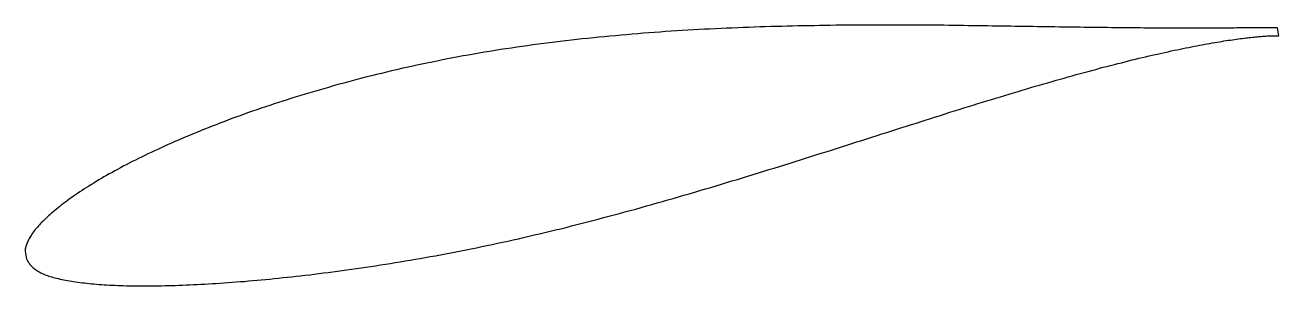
# Model space of a CAD drawing. Header units: metres. Extents: x -37 to 75, y -9 to 14.
import ezdxf

# ---------------------------------------------------------------- set-up
doc = ezdxf.new("R2010")
doc.units = ezdxf.units.M

msp = doc.modelspace()

# ---------------------------------------------------------------- linework, layer by layer
msp.add_lwpolyline([(74.48, 13.76), (74.48, 13.76), (74.47, 13.76), (74.46, 13.76), (74.44, 13.76), (74.42, 13.76), (74.4, 13.77), (74.37, 13.77), (74.34, 13.77), (74.3, 13.77), (74.26, 13.77), (74.21, 13.77), (74.16, 13.77), (74.11, 13.77), (74.05, 13.77), (73.98, 13.77), (73.92, 13.77), (73.84, 13.78), (73.77, 13.78), (73.69, 13.78), (73.6, 13.78), (73.51, 13.78), (73.42, 13.78), (73.32, 13.78), (73.22, 13.77), (73.11, 13.77), (73, 13.77), (72.89, 13.77), (72.77, 13.77), (72.65, 13.77), (72.52, 13.77), (72.39, 13.77), (72.25, 13.77), (72.11, 13.77), (71.97, 13.77), (71.82, 13.76), (71.67, 13.76), (71.51, 13.76), (71.35, 13.76), (71.18, 13.76), (71.01, 13.76), (70.84, 13.76), (70.66, 13.75), (70.48, 13.75), (70.3, 13.75), (70.11, 13.75), (69.91, 13.75), (69.72, 13.75), (69.51, 13.75), (69.31, 13.74), (69.1, 13.74), (68.88, 13.74), (68.67, 13.74), (68.45, 13.74), (68.22, 13.74), (67.99, 13.74), (67.76, 13.74), (67.52, 13.74), (67.28, 13.74), (67.03, 13.74), (66.79, 13.74), (66.53, 13.74), (66.28, 13.74), (66.02, 13.74), (65.75, 13.74), (65.49, 13.74), (65.21, 13.74), (64.94, 13.74), (64.66, 13.74), (64.38, 13.74), (64.09, 13.74), (63.8, 13.75), (63.51, 13.75), (63.21, 13.75), (62.91, 13.75), (62.61, 13.75), (62.3, 13.76), (61.99, 13.76), (61.68, 13.76), (61.36, 13.77), (61.04, 13.77), (60.71, 13.77), (60.38, 13.77), (60.05, 13.78), (59.72, 13.78), (59.38, 13.79), (59.04, 13.79), (58.7, 13.79), (58.35, 13.8), (58, 13.8), (57.64, 13.81), (57.29, 13.81), (56.93, 13.82), (56.56, 13.82), (56.2, 13.83), (55.83, 13.83), (55.46, 13.84), (55.08, 13.84), (54.7, 13.85), (54.32, 13.86), (53.94, 13.86), (53.55, 13.87), (53.16, 13.87), (52.77, 13.88), (52.38, 13.89), (51.98, 13.89), (51.58, 13.9), (51.18, 13.9), (50.77, 13.91), (50.36, 13.92), (49.95, 13.92), (49.54, 13.93), (49.12, 13.93), (48.71, 13.94), (48.29, 13.95), (47.86, 13.95), (47.44, 13.96), (47.01, 13.96), (46.58, 13.97), (46.15, 13.97), (45.72, 13.98), (45.28, 13.98), (44.84, 13.99), (44.4, 13.99), (43.96, 13.99), (43.51, 14), (43.07, 14), (42.62, 14), (42.17, 14.01), (41.72, 14.01), (41.26, 14.01), (40.81, 14.01), (40.35, 14.01), (39.89, 14.01), (39.43, 14.01), (38.97, 14.01), (38.51, 14.01), (38.04, 14.01), (37.57, 14.01), (37.11, 14.01), (36.64, 14), (36.17, 14), (35.69, 14), (35.22, 13.99), (34.74, 13.98), (34.27, 13.98), (33.79, 13.97), (33.31, 13.96), (32.83, 13.96), (32.35, 13.95), (31.87, 13.94), (31.39, 13.93), (30.9, 13.92), (30.42, 13.9), (29.93, 13.89), (29.45, 13.88), (28.96, 13.86), (28.47, 13.85), (27.98, 13.83), (27.49, 13.81), (27, 13.79), (26.51, 13.77), (26.02, 13.75), (25.53, 13.73), (25.04, 13.71), (24.54, 13.69), (24.05, 13.66), (23.56, 13.64), (23.07, 13.61), (22.57, 13.58), (22.08, 13.55), (21.58, 13.52), (21.09, 13.49), (20.59, 13.46), (20.1, 13.43), (19.61, 13.39), (19.11, 13.36), (18.62, 13.32), (18.12, 13.28), (17.63, 13.24), (17.13, 13.2), (16.64, 13.16), (16.15, 13.12), (15.65, 13.07), (15.16, 13.03), (14.67, 12.98), (14.18, 12.93), (13.69, 12.88), (13.19, 12.83), (12.7, 12.78), (12.21, 12.73), (11.73, 12.67), (11.24, 12.62), (10.75, 12.56), (10.26, 12.5), (9.78, 12.44), (9.29, 12.38), (8.81, 12.31), (8.32, 12.25), (7.84, 12.18), (7.36, 12.11), (6.88, 12.04), (6.4, 11.97), (5.92, 11.9), (5.44, 11.83), (4.96, 11.75), (4.49, 11.67), (4.02, 11.6), (3.54, 11.52), (3.07, 11.43), (2.6, 11.35), (2.13, 11.27), (1.67, 11.18), (1.2, 11.09), (0.74, 11.01), (0.28, 10.92), (-0.18, 10.82), (-0.64, 10.73), (-1.1, 10.64), (-1.56, 10.54), (-2.01, 10.44), (-2.46, 10.34), (-2.91, 10.24), (-3.36, 10.14), (-3.81, 10.04), (-4.26, 9.94), (-4.7, 9.83), (-5.14, 9.72), (-5.58, 9.62), (-6.02, 9.51), (-6.45, 9.4), (-6.89, 9.29), (-7.32, 9.18), (-7.75, 9.06), (-8.17, 8.95), (-8.6, 8.83), (-9.02, 8.72), (-9.44, 8.6), (-9.86, 8.48), (-10.27, 8.36), (-10.69, 8.24), (-11.1, 8.12), (-11.51, 8), (-11.91, 7.88), (-12.32, 7.75), (-12.72, 7.63), (-13.12, 7.51), (-13.51, 7.38), (-13.91, 7.26), (-14.3, 7.13), (-14.69, 7), (-15.07, 6.87), (-15.46, 6.75), (-15.84, 6.62), (-16.22, 6.49), (-16.59, 6.36), (-16.97, 6.23), (-17.33, 6.09), (-17.7, 5.96), (-18.07, 5.83), (-18.43, 5.7), (-18.79, 5.56), (-19.14, 5.43), (-19.49, 5.3), (-19.84, 5.16), (-20.19, 5.03), (-20.53, 4.89), (-20.87, 4.76), (-21.21, 4.62), (-21.55, 4.48), (-21.88, 4.35), (-22.21, 4.21), (-22.53, 4.07), (-22.85, 3.94), (-23.17, 3.8), (-23.49, 3.66), (-23.8, 3.53), (-24.11, 3.39), (-24.41, 3.25), (-24.71, 3.11), (-25.01, 2.97), (-25.31, 2.84), (-25.6, 2.7), (-25.89, 2.56), (-26.18, 2.42), (-26.46, 2.29), (-26.74, 2.15), (-27.01, 2.01), (-27.28, 1.88), (-27.55, 1.74), (-27.82, 1.6), (-28.08, 1.47), (-28.33, 1.33), (-28.59, 1.19), (-28.84, 1.06), (-29.08, 0.92), (-29.33, 0.79), (-29.57, 0.65), (-29.8, 0.52), (-30.03, 0.38), (-30.26, 0.25), (-30.49, 0.11), (-30.71, -0.02), (-30.92, -0.15), (-31.14, -0.29), (-31.35, -0.42), (-31.55, -0.55), (-31.75, -0.68), (-31.95, -0.81), (-32.15, -0.94), (-32.34, -1.07), (-32.52, -1.2), (-32.7, -1.33), (-32.88, -1.46), (-33.06, -1.59), (-33.23, -1.72), (-33.4, -1.84), (-33.56, -1.97), (-33.72, -2.1), (-33.87, -2.22), (-34.02, -2.34), (-34.17, -2.46), (-34.31, -2.58), (-34.45, -2.7), (-34.59, -2.82), (-34.72, -2.94), (-34.85, -3.06), (-34.97, -3.17), (-35.09, -3.29), (-35.21, -3.4), (-35.32, -3.51), (-35.43, -3.62), (-35.53, -3.73), (-35.63, -3.84), (-35.72, -3.95), (-35.82, -4.05), (-35.9, -4.16), (-35.99, -4.26), (-36.07, -4.37), (-36.14, -4.47), (-36.21, -4.57), (-36.28, -4.67), (-36.34, -4.77), (-36.4, -4.87), (-36.45, -4.96), (-36.5, -5.06), (-36.55, -5.15), (-36.59, -5.24), (-36.63, -5.33), (-36.66, -5.42), (-36.69, -5.51), (-36.72, -5.59), (-36.74, -5.67), (-36.76, -5.75), (-36.78, -5.82), (-36.79, -5.89), (-36.8, -5.95), (-36.8, -6), (-36.81, -6.04), (-36.81, -6.07), (-36.68, -6.78), (-36.68, -6.78), (-36.67, -6.8), (-36.65, -6.82), (-36.63, -6.86), (-36.6, -6.91), (-36.57, -6.97), (-36.53, -7.04), (-36.48, -7.11), (-36.43, -7.18), (-36.38, -7.25), (-36.32, -7.32), (-36.26, -7.39), (-36.19, -7.46), (-36.12, -7.52), (-36.04, -7.59), (-35.96, -7.65), (-35.88, -7.71), (-35.79, -7.77), (-35.7, -7.83), (-35.61, -7.89), (-35.51, -7.95), (-35.41, -8), (-35.3, -8.05), (-35.19, -8.1), (-35.07, -8.15), (-34.95, -8.2), (-34.83, -8.24), (-34.7, -8.29), (-34.57, -8.33), (-34.44, -8.37), (-34.3, -8.41), (-34.15, -8.45), (-34.01, -8.49), (-33.86, -8.52), (-33.7, -8.56), (-33.54, -8.59), (-33.38, -8.62), (-33.21, -8.65), (-33.04, -8.69), (-32.87, -8.72), (-32.69, -8.75), (-32.51, -8.77), (-32.32, -8.8), (-32.13, -8.83), (-31.93, -8.85), (-31.73, -8.88), (-31.53, -8.9), (-31.33, -8.93), (-31.12, -8.95), (-30.9, -8.97), (-30.69, -8.99), (-30.46, -9.01), (-30.24, -9.03), (-30.01, -9.05), (-29.78, -9.06), (-29.54, -9.08), (-29.3, -9.09), (-29.06, -9.1), (-28.81, -9.11), (-28.56, -9.12), (-28.31, -9.13), (-28.05, -9.14), (-27.79, -9.15), (-27.52, -9.15), (-27.25, -9.16), (-26.98, -9.16), (-26.71, -9.16), (-26.43, -9.16), (-26.15, -9.16), (-25.86, -9.16), (-25.57, -9.16), (-25.28, -9.16), (-24.98, -9.15), (-24.69, -9.15), (-24.38, -9.14), (-24.08, -9.14), (-23.77, -9.13), (-23.46, -9.12), (-23.14, -9.11), (-22.82, -9.09), (-22.5, -9.08), (-22.18, -9.07), (-21.85, -9.05), (-21.52, -9.04), (-21.18, -9.02), (-20.85, -9), (-20.51, -8.98), (-20.16, -8.96), (-19.82, -8.94), (-19.47, -8.92), (-19.12, -8.89), (-18.76, -8.87), (-18.41, -8.84), (-18.05, -8.81), (-17.68, -8.78), (-17.32, -8.76), (-16.95, -8.72), (-16.58, -8.69), (-16.2, -8.66), (-15.83, -8.63), (-15.45, -8.59), (-15.07, -8.55), (-14.68, -8.51), (-14.3, -8.48), (-13.91, -8.43), (-13.52, -8.39), (-13.12, -8.35), (-12.73, -8.31), (-12.33, -8.26), (-11.93, -8.21), (-11.52, -8.17), (-11.12, -8.12), (-10.71, -8.07), (-10.3, -8.01), (-9.89, -7.96), (-9.47, -7.91), (-9.06, -7.85), (-8.64, -7.8), (-8.22, -7.74), (-7.8, -7.68), (-7.37, -7.62), (-6.95, -7.56), (-6.52, -7.49), (-6.09, -7.43), (-5.66, -7.37), (-5.22, -7.3), (-4.79, -7.23), (-4.35, -7.16), (-3.91, -7.09), (-3.47, -7.02), (-3.03, -6.95), (-2.59, -6.87), (-2.14, -6.8), (-1.69, -6.72), (-1.25, -6.64), (-0.8, -6.56), (-0.35, -6.48), (0.11, -6.39), (0.56, -6.31), (1.01, -6.22), (1.47, -6.14), (1.93, -6.05), (2.38, -5.96), (2.84, -5.86), (3.3, -5.77), (3.77, -5.67), (4.23, -5.58), (4.69, -5.48), (5.16, -5.38), (5.62, -5.28), (6.09, -5.18), (6.55, -5.07), (7.02, -4.97), (7.49, -4.86), (7.96, -4.75), (8.43, -4.64), (8.9, -4.53), (9.37, -4.42), (9.84, -4.31), (10.32, -4.19), (10.79, -4.08), (11.26, -3.96), (11.74, -3.84), (12.21, -3.72), (12.69, -3.6), (13.16, -3.48), (13.64, -3.35), (14.11, -3.23), (14.59, -3.1), (15.06, -2.98), (15.54, -2.85), (16.02, -2.72), (16.49, -2.59), (16.97, -2.46), (17.45, -2.33), (17.92, -2.2), (18.4, -2.06), (18.88, -1.93), (19.36, -1.79), (19.83, -1.66), (20.31, -1.52), (20.79, -1.39), (21.26, -1.25), (21.74, -1.11), (22.21, -0.97), (22.69, -0.83), (23.16, -0.69), (23.64, -0.55), (24.11, -0.41), (24.59, -0.27), (25.06, -0.13), (25.53, 0.02), (26, 0.16), (26.48, 0.3), (26.95, 0.45), (27.42, 0.59), (27.89, 0.73), (28.36, 0.88), (28.83, 1.02), (29.29, 1.17), (29.76, 1.31), (30.23, 1.46), (30.69, 1.6), (31.16, 1.75), (31.62, 1.89), (32.08, 2.04), (32.54, 2.18), (33.01, 2.33), (33.46, 2.47), (33.92, 2.62), (34.38, 2.76), (34.84, 2.91), (35.29, 3.05), (35.75, 3.2), (36.2, 3.34), (36.65, 3.49), (37.1, 3.63), (37.55, 3.77), (38, 3.91), (38.44, 4.06), (38.89, 4.2), (39.33, 4.34), (39.77, 4.48), (40.21, 4.62), (40.65, 4.76), (41.09, 4.9), (41.52, 5.04), (41.96, 5.18), (42.39, 5.31), (42.82, 5.45), (43.25, 5.59), (43.67, 5.72), (44.1, 5.86), (44.52, 5.99), (44.94, 6.12), (45.36, 6.26), (45.78, 6.39), (46.2, 6.52), (46.61, 6.65), (47.02, 6.77), (47.43, 6.9), (47.84, 7.03), (48.25, 7.15), (48.65, 7.28), (49.05, 7.4), (49.45, 7.52), (49.85, 7.64), (50.24, 7.76), (50.64, 7.88), (51.03, 8), (51.42, 8.12), (51.8, 8.23), (52.19, 8.34), (52.57, 8.46), (52.95, 8.57), (53.32, 8.68), (53.7, 8.79), (54.07, 8.89), (54.44, 9), (54.8, 9.11), (55.17, 9.21), (55.53, 9.31), (55.89, 9.41), (56.24, 9.51), (56.6, 9.61), (56.95, 9.71), (57.29, 9.8), (57.64, 9.89), (57.98, 9.99), (58.32, 10.08), (58.66, 10.17), (58.99, 10.26), (59.32, 10.34), (59.65, 10.43), (59.98, 10.51), (60.3, 10.59), (60.62, 10.67), (60.93, 10.75), (61.25, 10.83), (61.56, 10.91), (61.86, 10.98), (62.17, 11.06), (62.47, 11.13), (62.76, 11.2), (63.06, 11.27), (63.35, 11.34), (63.64, 11.4), (63.92, 11.47), (64.2, 11.53), (64.48, 11.59), (64.76, 11.65), (65.03, 11.71), (65.3, 11.77), (65.56, 11.82), (65.82, 11.88), (66.08, 11.93), (66.33, 11.98), (66.59, 12.03), (66.83, 12.08), (67.08, 12.13), (67.32, 12.18), (67.55, 12.22), (67.79, 12.27), (68.02, 12.31), (68.24, 12.35), (68.47, 12.39), (68.68, 12.43), (68.9, 12.46), (69.11, 12.5), (69.32, 12.53), (69.52, 12.56), (69.72, 12.6), (69.92, 12.63), (70.11, 12.66), (70.3, 12.68), (70.48, 12.71), (70.67, 12.74), (70.84, 12.76), (71.02, 12.79), (71.19, 12.81), (71.35, 12.83), (71.51, 12.85), (71.67, 12.87), (71.82, 12.89), (71.97, 12.9), (72.12, 12.92), (72.26, 12.94), (72.4, 12.95), (72.53, 12.96), (72.66, 12.98), (72.79, 12.99), (72.91, 13), (73.03, 13.01), (73.14, 13.02), (73.25, 13.03), (73.35, 13.03), (73.45, 13.04), (73.55, 13.05), (73.64, 13.05), (73.73, 13.06), (73.82, 13.06), (73.9, 13.06), (73.97, 13.07), (74.04, 13.07), (74.11, 13.07), (74.17, 13.07), (74.23, 13.07), (74.29, 13.07), (74.34, 13.07), (74.38, 13.07), (74.42, 13.07), (74.46, 13.07), (74.5, 13.07), (74.52, 13.07), (74.55, 13.07), (74.57, 13.07), (74.58, 13.07), (74.59, 13.07), (74.6, 13.06), (74.6, 13.06)], close=True)

doc.saveas('drawing.dxf')
